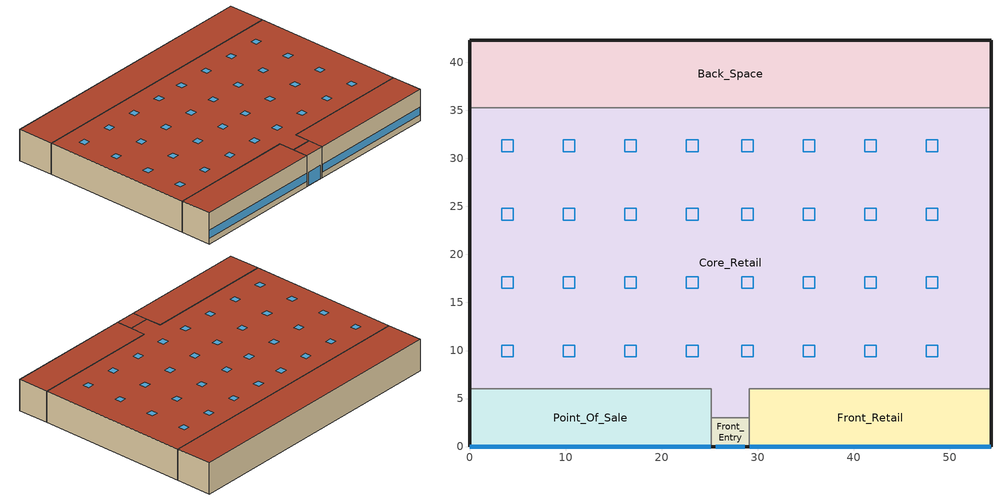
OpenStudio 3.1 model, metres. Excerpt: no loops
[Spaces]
Back_Space
 floor ground (Back_Space_Floor SlabOnOrBelowGradeF073): 54.27,42.27 54.27,35.27 0,35.27 0,42.27 z0
 wall outside (MetalFrameWallU055): 54.27,35.27 54.27,42.27 0,42.27 0,35.27 z0:6.1
 wall to Core_Retail (MetalFrameWallInterior): 0,35.27 54.27,35.27 z0:6.1
 roof outside (FlatNonresWoodFramingAndOtherRoofU034): 54.27,35.27 54.27,42.27 0,42.27 0,35.27 z6.1
Core_Retail
 floor ground (Core_Retail_Floor SlabOnOrBelowGradeF073): 54.27,35.27 54.27,6 29.14,6 29.14,3 25.13,3 25.13,6 0,6 0,35.27 z0
 wall outside (MetalFrameWallU055): 54.27,6 54.27,35.27 / 0,35.27 0,6 z0:6.1
 wall to Front_Retail (MetalFrameWallInterior): 29.14,3 29.14,6 54.27,6 z0:6.1
 wall to Point_Of_Sale (MetalFrameWallInterior): 0,6 25.13,6 25.13,3 z0:6.1
 wall to Front_Entry (WoodFrameIntWallU099): 25.13,3 29.14,3 z0:6.1
 roof outside (FlatNonresWoodFramingAndOtherRoofU034): 29.14,3 29.14,6 54.27,6 54.27,35.27 0,35.27 0,6 25.13,6 25.13,3 z6.1
 skylight (Base_AllCZ_Skylt-Gl-CurbMntU58): 4.57,9.35 4.57,10.57 3.35,10.57 3.35,9.35 z6.1; 10.97,9.35 10.97,10.57 9.75,10.57 9.75,9.35 z6.1; 17.37,9.35 17.37,10.57 16.15,10.57 16.15,9.35 z6.1; 23.78,9.35 23.78,10.57 22.56,10.57 22.56,9.35 z6.1; 29.54,9.35 29.54,10.57 28.32,10.57 28.32,9.35 z6.1; 4.57,16.46 4.57,17.68 3.35,17.68 3.35,16.46 z6.1; 10.97,16.46 10.97,17.68 9.75,17.68 9.75,16.46 z6.1; 17.37,16.46 17.37,17.68 16.15,17.68 16.15,16.46 z6.1; 23.78,16.46 23.78,17.68 22.56,17.68 22.56,16.46 z6.1; 29.54,16.46 29.54,17.68 28.32,17.68 28.32,16.46 z6.1; 4.57,23.58 4.57,24.8 3.35,24.8 3.35,23.58 z6.1; 10.97,23.58 10.97,24.8 9.75,24.8 9.75,23.58 z6.1; 17.37,23.58 17.37,24.8 16.15,24.8 16.15,23.58 z6.1; 23.78,23.58 23.78,24.8 22.56,24.8 22.56,23.58 z6.1; 29.54,23.58 29.54,24.8 28.32,24.8 28.32,23.58 z6.1; 4.57,30.7 4.57,31.92 3.35,31.92 3.35,30.7 z6.1; 10.97,30.7 10.97,31.92 9.75,31.92 9.75,30.7 z6.1; 17.37,30.7 17.37,31.92 16.15,31.92 16.15,30.7 z6.1; 23.78,30.7 23.78,31.92 22.56,31.92 22.56,30.7 z6.1; 29.54,30.7 29.54,31.92 28.32,31.92 28.32,30.7 z6.1; 35.94,23.58 35.94,24.8 34.72,24.8 34.72,23.58 z6.1; 48.75,30.7 48.75,31.92 47.53,31.92 47.53,30.7 z6.1; 48.75,16.46 48.75,17.68 47.53,17.68 47.53,16.46 z6.1; 48.75,9.35 48.75,10.57 47.53,10.57 47.53,9.35 z6.1; 35.94,30.7 35.94,31.92 34.72,31.92 34.72,30.7 z6.1; 35.94,16.46 35.94,17.68 34.72,17.68 34.72,16.46 z6.1; 35.94,9.35 35.94,10.57 34.72,10.57 34.72,9.35 z6.1; 42.34,23.58 42.34,24.8 41.13,24.8 41.13,23.58 z6.1; 42.34,30.7 42.34,31.92 41.13,31.92 41.13,30.7 z6.1; 42.34,16.46 42.34,17.68 41.13,17.68 41.13,16.46 z6.1; 42.34,9.35 42.34,10.57 41.13,10.57 41.13,9.35 z6.1; 48.75,23.58 48.75,24.8 47.53,24.8 47.53,23.58 z6.1
Front_Retail
 floor ground (Front_Retail_Floor SlabOnOrBelowGradeF073): 54.27,6 54.27,0 29.14,0 29.14,6 z0
 wall outside (MetalFrameWallU055): 29.14,0 54.27,0 54.27,6 z0:6.1
 wall to Front_Entry: 29.14,3 29.14,0 z0:6.1
 window (Base_AllCZ_FixedWindowU34): 29.18,0 54.22,0 z1.14:2.66
 roof outside (FlatNonresWoodFramingAndOtherRoofU034): 54.27,0 54.27,6 29.14,6 29.14,0 z6.1
Point_Of_Sale
 floor ground (Point_Of_Sale_Floor SlabOnOrBelowGradeF073): 25.13,6 25.13,0 0,0 0,6 z0
 wall outside (MetalFrameWallU055): 0,6 0,0 25.13,0 z0:6.1
 wall to Front_Entry: 25.13,0 25.13,3 z0:6.1
 window (Base_AllCZ_FixedWindowU34): 0.05,0 25.09,0 z1.14:2.66
 roof outside (FlatNonresWoodFramingAndOtherRoofU034): 25.13,0 25.13,6 0,6 0,0 z6.1
Front_Entry
 floor ground (Front_Entry_Floor SlabOnOrBelowGradeF073): 29.14,3 29.14,0 25.13,0 25.13,3 z0
 wall outside (MetalFrameWallUnconditioned): 25.13,0 29.14,0 z0:6.1
 window (Base_AllCZ_FixedWindowU34): 25.63,0 28.64,0 z0.05:2.66
 roof outside (FlatNonresWoodFramingAndOtherRoofUnconditioned): 29.14,0 29.14,3 25.13,3 25.13,0 z6.1
[Site]
SACRAMENTO EXECUTIVE: Latitude {deg}=38.58; Longitude {deg}=-121.49; Time Zone {hr}=-8; Elevation {m}=4.572
[SizingPeriod:DesignDay] Barometric Pressure {Pa}=101284; Wind Speed {m/s}=2.3; Sky Clearness=0; Rain Indicator=0; Snow Indicator=0; Day of Month=21; Daylight Saving Time Indicator=0; Humidity Indicating Type=Wetbulb; Dry-Bulb Temperature Range Modifier Type=DefaultMultipliers
Name | Maximum Dry-Bulb Temperature {C} | Daily Dry-Bulb Temperature Range {deltaC} | Humidity Indicating Conditions at Maximum Dry-Bulb | Wind Direction {deg} | Month | Day Type | Solar Model Indicator | ASHRAE Taub | ASHRAE Taud
SACRAMENTO EXECUTIVE Ann Htg 99.6% Condns DB | -0.3 | 0 | -0.3 | 330 | 12 | WinterDesignDay | ASHRAEClearSky
SACRAMENTO EXECUTIVE  June .4% Condns DB=>MCWB | 39.4 | 16.5 | 21.6 | 220 | 6 | SummerDesignDay | ASHRAETau | 0.362 | 2.413
SACRAMENTO EXECUTIVE  July .4% Condns DB=>MCWB | 40.1 | 17.7 | 22 | 220 | 7 | SummerDesignDay | ASHRAETau | 0.363 | 2.407
SACRAMENTO EXECUTIVE  August .4% Condns DB=>MCWB | 40.1 | 17.5 | 21.2 | 220 | 8 | SummerDesignDay | ASHRAETau | 0.347 | 2.442
SACRAMENTO EXECUTIVE  September .4% Condns DB=>MCWB | 37.9 | 16.8 | 19.8 | 220 | 9 | SummerDesignDay | ASHRAETau | 0.351 | 2.437
SACRAMENTO EXECUTIVE  October .4% Condns DB=>MCWB | 33.5 | 14.6 | 18.2 | 220 | 10 | SummerDesignDay | ASHRAETau | 0.345 | 2.463
SACRAMENTO EXECUTIVE  November .4% Condns DB=>MCWB | 25.4 | 11.3 | 15.3 | 220 | 11 | SummerDesignDay | ASHRAETau | 0.331 | 2.486
[Site:WaterMainsTemperature]
Calculation Method=Schedule; Temperature Schedule=WaterMainCZ12
[Building]
Retail Standalone: North Axis {deg}=0
[Material]
Name | Roughness | Thickness {m} | Conductivity {W/m-K} | Density {kg/m3} | Specific Heat {J/kg-K} | Thermal Absorptance | Solar Absorptance | Visible Absorptance
Stucco - 7/8 in.; Stucco - 7/8 in. 1 | MediumRough | 0.022352 | 0.700948 | 1855.1 | 837.36 | 0.9 | 0.7 | 0.8
Air - Metal Wall Framing - 16 or 24 in. OC; Air - Metal Wall Framing - 16 or 24 in. OC 1 | Smooth | 0.1397 | 1.22017 | 1.28148 | 1004.832
Gypsum Board - 1/2 in.; Gypsum Board - 1/2 in. 2 | Smooth | 0.0127 | 0.158656 | 640.739 | 1130.436 | 0.9 | 0.7 | 0.8
Gypsum Board - 5/8 in. | MediumRough | 0.016002 | 0.158656 | 640.739 | 1130.436 | 0.9 | 0.7 | 0.8
Metal Standing Seam - 1/16 in.; Metal Standing Seam - 1/16 in. 1 | MediumRough | 0.0015875 | 2.21534 | 7820.53 | 502.416 | 0.75 | 0.37 | 0.75
Compliance Insulation R28.63 | Smooth | 0.116061 | 0.0230188 | 16.0185 | 1130.436 | 0.9 | 0.7 | 0.8
Compliance Insulation R14.60 | Smooth | 0.0591861 | 0.0230188 | 16.0185 | 1130.436
Compliance Insulation R1.41 | Smooth | 0.00571591 | 0.0230188 | 16.0185 | 1130.436
Compliance Insulation R0.02 | Smooth | 8.10768e-05 | 0.0230188 | 16.0185 | 1130.436
Gypsum Board - 1/2 in. 1 | MediumRough | 0.0127 | 0.158656 | 640.739 | 1130.436 | 0.9 | 0.7 | 0.8
[Material:NoMass]
Wood Frame w/ R11.25: Roughness=Smooth; Thermal Resistance {m2-K/W}=1.26865
[Construction]
MetalFrameWallU055: Stucco - 7/8 in., Compliance Insulation R14.60, Compliance Insulation R1.41, Compliance Insulation R0.02, Compliance Insulation R0.02, Air - Metal Wall Framing - 16 or 24 in. OC, Gypsum Board - 1/2 in.
MetalFrameWallUnconditioned: Stucco - 7/8 in. 1
MetalFrameWallInterior: Gypsum Board - 5/8 in., Air - Metal Wall Framing - 16 or 24 in. OC 1, Gypsum Board - 5/8 in.
WoodFrameIntWallU099: Gypsum Board - 1/2 in. 1, Wood Frame w/ R11.25, Gypsum Board - 1/2 in. 2
FlatNonresWoodFramingAndOtherRoofU034: Metal Standing Seam - 1/16 in., Compliance Insulation R28.63
FlatNonresWoodFramingAndOtherRoofUnconditioned: Metal Standing Seam - 1/16 in. 1
Base_AllCZ_Skylt-Gl-CurbMntU58: Base_AllCZ_Skylt-Gl-CurbMntU58 Material
Base_AllCZ_FixedWindowU34: Base_AllCZ_FixedWindowU34 Material
[WindowMaterial:SimpleGlazingSystem]
Name | U-Factor {W/m2-K} | Solar Heat Gain Coefficient | Visible Transmittance
Base_AllCZ_Skylt-Gl-CurbMntU58 Material | 3.29339 | 0.25 | 0.49
Base_AllCZ_FixedWindowU34 Material | 1.93061 | 0.22 | 0.42
[Construction:FfactorGroundFloor] F-Factor {W/m-K}=1.26344
Name | Area {m2} | PerimeterExposed {m}
Back_Space_Floor SlabOnOrBelowGradeF073 | 379.892 | 68.27
Core_Retail_Floor SlabOnOrBelowGradeF073 | 1600.48 | 58.5399
Front_Entry_Floor SlabOnOrBelowGradeF073 | 12 | 4.00001
Front_Retail_Floor SlabOnOrBelowGradeF073 | 150.809 | 31.135
Point_Of_Sale_Floor SlabOnOrBelowGradeF073 | 150.81 | 31.135
[Space] Building Story=Building Story 1
Name | Thermal Zone | Design Specification Outdoor Air Object
Back_Space | Back_Space Thermal Zone | Back_Space Thermal Zone Design Specification Outdoor Air
Core_Retail | Core_Retail Thermal Zone | Core_Retail Thermal Zone Design Specification Outdoor Air
Front_Entry | Front_Entry Thermal Zone | Front_Entry Thermal Zone Design Specification Outdoor Air
Front_Retail | Front_Retail Thermal Zone | Front_Retail Thermal Zone Design Specification Outdoor Air
Point_Of_Sale | Point_Of_Sale Thermal Zone | Point_Of_Sale Thermal Zone Design Specification Outdoor Air
[ThermalZone] Multiplier=1; Use Ideal Air Loads=No
Back_Space Thermal Zone: Thermostat=Back_Space Thermal Zone Thermostat
Core_Retail Thermal Zone: Thermostat=Core_Retail Thermal Zone Thermostat; Primary Daylighting Control=Daylighting Control 1; Fraction of Zone Controlled by Primary Daylighting Control=0.97186
Front_Entry Thermal Zone: 
Front_Retail Thermal Zone: Thermostat=Front_Retail Thermal Zone Thermostat
Point_Of_Sale Thermal Zone: Thermostat=Point_Of_Sale Thermal Zone Thermostat
[Sizing:Zone]
Front_Entry Thermal Zone: Zone Cooling Design Supply Air Temperature Input Method=SupplyAirTemperature; Zone Cooling Design Supply Air Temperature {C}=14; Zone Cooling Design Supply Air Temperature Difference {deltaC}=11.11; Zone Heating Design Supply Air Temperature Input Method=SupplyAirTemperature; Zone Heating Design Supply Air Temperature {C}=40; Zone Heating Design Supply Air Temperature Difference {deltaC}=11.11; Zone Cooling Design Supply Air Humidity Ratio {kg-H2O/kg-air}=0.0085; Zone Heating Design Supply Air Humidity Ratio {kg-H2O/kg-air}=0.008; Zone Heating Sizing Factor=1; Zone Cooling Sizing Factor=1; Cooling Design Air Flow Method=DesignDay; Cooling Minimum Air Flow per Zone Floor Area {m3/s-m2}=0; Cooling Minimum Air Flow {m3/s}=0; Cooling Minimum Air Flow Fraction=0; Heating Design Air Flow Method=DesignDay; Heating Maximum Air Flow per Zone Floor Area {m3/s-m2}=0; Heating Maximum Air Flow {m3/s}=0; Heating Maximum Air Flow Fraction=0; Account for Dedicated Outdoor Air System=No; Dedicated Outdoor Air System Control Strategy=NeutralSupplyAir; Dedicated Outdoor Air Low Setpoint Temperature for Design {C}=autosize; Dedicated Outdoor Air High Setpoint Temperature for Design {C}=autosize
[BuildingStory]
Building Story 1
[People:Definition] Number of People Calculation Method=People/Area; Fraction Radiant=0.3
Name | People per Space Floor Area {person/m2} | Sensible Heat Fraction
Back_Space People Definition | 0.0107639 | 0.366667
Core_Retail People Definition; Front_Retail People Definition; Point_Of_Sale People Definition | 0.0897172 | 0.555556
Front_Entry People Definition | 0.358815 | 0.5
[People] Number of People Schedule=RetailOccupancy; Multiplier=1
Name | People Definition | Space or SpaceType | Activity Level Schedule
Back_Space People | Back_Space People Definition | Back_Space | Back_Space People Activity Level
Core_Retail People | Core_Retail People Definition | Core_Retail | Core_Retail People Activity Level
Front_Entry People | Front_Entry People Definition | Front_Entry | Front_Entry People Activity Level
Front_Retail People | Front_Retail People Definition | Front_Retail | Front_Retail People Activity Level
Point_Of_Sale People | Point_Of_Sale People Definition | Point_Of_Sale | Point_Of_Sale People Activity Level
[SpaceInfiltration:DesignFlowRate] Design Flow Rate Calculation Method=Flow/ExteriorWallArea; Flow per Exterior Surface Area {m3/s-m2}=0.00119482; Constant Term Coefficient=0; Temperature Term Coefficient=0; Velocity Term Coefficient=0.224052; Velocity Squared Term Coefficient=0
Name | Space or SpaceType | Schedule
Back_Space Space Infiltration Design Flow Rate 1 | Back_Space | RetailInfiltration
Core_Retail Space Infiltration Design Flow Rate 1 | Core_Retail | RetailInfiltration
Front_Entry Space Infiltration Design Flow Rate 1 | Front_Entry | On
Front_Retail Space Infiltration Design Flow Rate 1 | Front_Retail | RetailInfiltration
Point_Of_Sale Space Infiltration Design Flow Rate 1 | Point_Of_Sale | RetailInfiltration
[Lights:Definition] Design Level Calculation Method=Watts/Area; Fraction Radiant=0.97; Return Air Fraction=0
Name | Watts per Space Floor Area {W/m2}
Back_Space Regulated Lights Definition | 4.30556
Core_Retail Regulated Lights Definition; Front_Retail Regulated Lights Definition; Point_Of_Sale Regulated Lights Definition | 10.2257
Front_Entry Regulated Lights Definition | 7.53474
[Lights] Schedule=RetailLights; Fraction Replaceable=1
Name | Lights Definition | Space or SpaceType
Back_Space Regulated Lights | Back_Space Regulated Lights Definition | Back_Space
Core_Retail Regulated Lights | Core_Retail Regulated Lights Definition | Core_Retail
Front_Entry Regulated Lights | Front_Entry Regulated Lights Definition | Front_Entry
Front_Retail Regulated Lights | Front_Retail Regulated Lights Definition | Front_Retail
Point_Of_Sale Regulated Lights | Point_Of_Sale Regulated Lights Definition | Point_Of_Sale
[ElectricEquipment:Definition] Design Level Calculation Method=Watts/Area; Fraction Latent=0; Fraction Radiant=0.2; Fraction Lost=0
Name | Watts per Space Floor Area {W/m2}
Back_Space Recepticle Loads Definition | 2.15278
Core_Retail Recepticle Loads Definition; Front_Retail Recepticle Loads Definition; Point_Of_Sale Recepticle Loads Definition | 10.7639
Front_Entry Recepticle Loads Definition | 5.38196
[ElectricEquipment] Schedule=RetailReceptacle
Name | Electric Equipment Definition | Space or SpaceType
Back_Space Recepticle Loads | Back_Space Recepticle Loads Definition | Back_Space
Core_Retail Recepticle Loads | Core_Retail Recepticle Loads Definition | Core_Retail
Front_Entry Recepticle Loads | Front_Entry Recepticle Loads Definition | Front_Entry
Front_Retail Recepticle Loads | Front_Retail Recepticle Loads Definition | Front_Retail
Point_Of_Sale Recepticle Loads | Point_Of_Sale Recepticle Loads Definition | Point_Of_Sale
[AvailabilityManager:NightCycle] Applicability Schedule=Always On Discrete; Control Type=CycleOnControlZone; Thermostat Tolerance {deltaC}=1.11111; Cycling Run Time Control Type=ThermostatWithMinimumRunTime; Cycling Run Time {s}=900
Availability Manager Night Cycle 1; Availability Manager Night Cycle 2; Availability Manager Night Cycle 3; Availability Manager Night Cycle 4
[ThermostatSetpoint:DualSetpoint] Heating Setpoint Temperature Schedule=RetailHtgSetpt; Cooling Setpoint Temperature Schedule=RetailClgSetpt
Back_Space Thermal Zone Thermostat; Core_Retail Thermal Zone Thermostat; Front_Retail Thermal Zone Thermostat; Point_Of_Sale Thermal Zone Thermostat
[DesignSpecification:OutdoorAir] Outdoor Air Method=Maximum; Outdoor Air Flow per Person {m3/s-person}=0
Name | Outdoor Air Flow per Floor Area {m3/s-m2}
Back_Space Thermal Zone Design Specification Outdoor Air | 0.000762
Core_Retail Thermal Zone Design Specification Outdoor Air; Front_Retail Thermal Zone Design Specification Outdoor Air; Point_Of_Sale Thermal Zone Design Specification Outdoor Air | 0.00127
Front_Entry Thermal Zone Design Specification Outdoor Air | 0
[Daylighting:Control]
Daylighting Control 1: Space=Core_Retail; Position X-Coordinate {m}=28.0494; Position Y-Coordinate {m}=17.0744; Position Z-Coordinate {m}=0.762; Illuminance Setpoint {lux}=550; Lighting Control Type=Continuous; Minimum Input Power Fraction for Continuous Dimming Control=0.1; Minimum Light Output Fraction for Continuous Dimming Control=0.1
[Schedule:Day]
WaterMainCZ12Jan: 1, 0, 10.7778, 2, 0, 10.7778, 3, 0, 10.7778, 4, 0, 10.7778, 5, 0, 10.7778, 6, 0, 10.7778, 7, 0, 10.7778, 8, 0, 10.7778, 9, 0, 10.7778, 10, 0, 10.7778, 11, 0, 10.7778, 12, 0, 10.7778, 13, 0, 10.7778, 14, 0, 10.7778, 15, 0, 10.7778, 16, 0, 10.7778, 17, 0, 10.7778, 18, 0, 10.7778, 19, 0, 10.7778, 20, 0, 10.7778, 21, 0, 10.7778, 22, 0, 10.7778, 23, 0, 10.7778, 24, 0, 10.7778
WaterMainCZ12Feb: 1, 0, 10.8333, 2, 0, 10.8333, 3, 0, 10.8333, 4, 0, 10.8333, 5, 0, 10.8333, 6, 0, 10.8333, 7, 0, 10.8333, 8, 0, 10.8333, 9, 0, 10.8333, 10, 0, 10.8333, 11, 0, 10.8333, 12, 0, 10.8333, 13, 0, 10.8333, 14, 0, 10.8333, 15, 0, 10.8333, 16, 0, 10.8333, 17, 0, 10.8333, 18, 0, 10.8333, 19, 0, 10.8333, 20, 0, 10.8333, 21, 0, 10.8333, 22, 0, 10.8333, 23, 0, 10.8333, 24, 0, 10.8333
WaterMainCZ12Mar: 1, 0, 11.5, 2, 0, 11.5, 3, 0, 11.5, 4, 0, 11.5, 5, 0, 11.5, 6, 0, 11.5, 7, 0, 11.5, 8, 0, 11.5, 9, 0, 11.5, 10, 0, 11.5, 11, 0, 11.5, 12, 0, 11.5, 13, 0, 11.5, 14, 0, 11.5, 15, 0, 11.5, 16, 0, 11.5, 17, 0, 11.5, 18, 0, 11.5, 19, 0, 11.5, 20, 0, 11.5, 21, 0, 11.5, 22, 0, 11.5, 23, 0, 11.5, 24, 0, 11.5
WaterMainCZ12Apr: 1, 0, 12.5556, 2, 0, 12.5556, 3, 0, 12.5556, 4, 0, 12.5556, 5, 0, 12.5556, 6, 0, 12.5556, 7, 0, 12.5556, 8, 0, 12.5556, 9, 0, 12.5556, 10, 0, 12.5556, 11, 0, 12.5556, 12, 0, 12.5556, 13, 0, 12.5556, 14, 0, 12.5556, 15, 0, 12.5556, 16, 0, 12.5556, 17, 0, 12.5556, 18, 0, 12.5556, 19, 0, 12.5556, 20, 0, 12.5556, 21, 0, 12.5556, 22, 0, 12.5556, 23, 0, 12.5556, 24, 0, 12.5556
WaterMainCZ12May: 1, 0, 12.6111, 2, 0, 12.6111, 3, 0, 12.6111, 4, 0, 12.6111, 5, 0, 12.6111, 6, 0, 12.6111, 7, 0, 12.6111, 8, 0, 12.6111, 9, 0, 12.6111, 10, 0, 12.6111, 11, 0, 12.6111, 12, 0, 12.6111, 13, 0, 12.6111, 14, 0, 12.6111, 15, 0, 12.6111, 16, 0, 12.6111, 17, 0, 12.6111, 18, 0, 12.6111, 19, 0, 12.6111, 20, 0, 12.6111, 21, 0, 12.6111, 22, 0, 12.6111, 23, 0, 12.6111, 24, 0, 12.6111
WaterMainCZ12Jun: 1, 0, 14.4444, 2, 0, 14.4444, 3, 0, 14.4444, 4, 0, 14.4444, 5, 0, 14.4444, 6, 0, 14.4444, 7, 0, 14.4444, 8, 0, 14.4444, 9, 0, 14.4444, 10, 0, 14.4444, 11, 0, 14.4444, 12, 0, 14.4444, 13, 0, 14.4444, 14, 0, 14.4444, 15, 0, 14.4444, 16, 0, 14.4444, 17, 0, 14.4444, 18, 0, 14.4444, 19, 0, 14.4444, 20, 0, 14.4444, 21, 0, 14.4444, 22, 0, 14.4444, 23, 0, 14.4444, 24, 0, 14.4444
WaterMainCZ12Jul: 1, 0, 15.6667, 2, 0, 15.6667, 3, 0, 15.6667, 4, 0, 15.6667, 5, 0, 15.6667, 6, 0, 15.6667, 7, 0, 15.6667, 8, 0, 15.6667, 9, 0, 15.6667, 10, 0, 15.6667, 11, 0, 15.6667, 12, 0, 15.6667, 13, 0, 15.6667, 14, 0, 15.6667, 15, 0, 15.6667, 16, 0, 15.6667, 17, 0, 15.6667, 18, 0, 15.6667, 19, 0, 15.6667, 20, 0, 15.6667, 21, 0, 15.6667, 22, 0, 15.6667, 23, 0, 15.6667, 24, 0, 15.6667
WaterMainCZ12Aug: 1, 0, 16.2778, 2, 0, 16.2778, 3, 0, 16.2778, 4, 0, 16.2778, 5, 0, 16.2778, 6, 0, 16.2778, 7, 0, 16.2778, 8, 0, 16.2778, 9, 0, 16.2778, 10, 0, 16.2778, 11, 0, 16.2778, 12, 0, 16.2778, 13, 0, 16.2778, 14, 0, 16.2778, 15, 0, 16.2778, 16, 0, 16.2778, 17, 0, 16.2778, 18, 0, 16.2778, 19, 0, 16.2778, 20, 0, 16.2778, 21, 0, 16.2778, 22, 0, 16.2778, 23, 0, 16.2778, 24, 0, 16.2778
WaterMainCZ12Sep: 1, 0, 16, 2, 0, 16, 3, 0, 16, 4, 0, 16, 5, 0, 16, 6, 0, 16, 7, 0, 16, 8, 0, 16, 9, 0, 16, 10, 0, 16, 11, 0, 16, 12, 0, 16, 13, 0, 16, 14, 0, 16, 15, 0, 16, 16, 0, 16, 17, 0, 16, 18, 0, 16, 19, 0, 16, 20, 0, 16, 21, 0, 16, 22, 0, 16, 23, 0, 16, 24, 0, 16
WaterMainCZ12Oct: 1, 0, 15.7778, 2, 0, 15.7778, 3, 0, 15.7778, 4, 0, 15.7778, 5, 0, 15.7778, 6, 0, 15.7778, 7, 0, 15.7778, 8, 0, 15.7778, 9, 0, 15.7778, 10, 0, 15.7778, 11, 0, 15.7778, 12, 0, 15.7778, 13, 0, 15.7778, 14, 0, 15.7778, 15, 0, 15.7778, 16, 0, 15.7778, 17, 0, 15.7778, 18, 0, 15.7778, 19, 0, 15.7778, 20, 0, 15.7778, 21, 0, 15.7778, 22, 0, 15.7778, 23, 0, 15.7778, 24, 0, 15.7778
WaterMainCZ12Nov: 1, 0, 14, 2, 0, 14, 3, 0, 14, 4, 0, 14, 5, 0, 14, 6, 0, 14, 7, 0, 14, 8, 0, 14, 9, 0, 14, 10, 0, 14, 11, 0, 14, 12, 0, 14, 13, 0, 14, 14, 0, 14, 15, 0, 14, 16, 0, 14, 17, 0, 14, 18, 0, 14, 19, 0, 14, 20, 0, 14, 21, 0, 14, 22, 0, 14, 23, 0, 14, 24, 0, 14
WaterMainCZ12Dec: 1, 0, 11.7222, 2, 0, 11.7222, 3, 0, 11.7222, 4, 0, 11.7222, 5, 0, 11.7222, 6, 0, 11.7222, 7, 0, 11.7222, 8, 0, 11.7222, 9, 0, 11.7222, 10, 0, 11.7222, 11, 0, 11.7222, 12, 0, 11.7222, 13, 0, 11.7222, 14, 0, 11.7222, 15, 0, 11.7222, 16, 0, 11.7222, 17, 0, 11.7222, 18, 0, 11.7222, 19, 0, 11.7222, 20, 0, 11.7222, 21, 0, 11.7222, 22, 0, 11.7222, 23, 0, 11.7222, 24, 0, 11.7222
RetailOccupancySun: 1, 0, 0, 2, 0, 0, 3, 0, 0, 4, 0, 0, 5, 0, 0, 6, 0, 0, 7, 0, 0, 8, 0, 0, 9, 0, 0, 10, 0, 0.1, 11, 0, 0.2, 12, 0, 0.2, 13, 0, 0.4, 14, 0, 0.4, 15, 0, 0.4, 16, 0, 0.4, 17, 0, 0.4, 18, 0, 0.2, 19, 0, 0.1, 20, 0, 0, 21, 0, 0, 22, 0, 0, 23, 0, 0, 24, 0, 0
RetailOccupancyWD: 1, 0, 0, 2, 0, 0, 3, 0, 0, 4, 0, 0, 5, 0, 0, 6, 0, 0, 7, 0, 0, 8, 0, 0.1, 9, 0, 0.2, 10, 0, 0.5, 11, 0, 0.5, 12, 0, 0.7, 13, 0, 0.7, 14, 0, 0.7, 15, 0, 0.7, 16, 0, 0.8, 17, 0, 0.7, 18, 0, 0.5, 19, 0, 0.5, 20, 0, 0.3, 21, 0, 0.3, 22, 0, 0, 23, 0, 0, 24, 0, 0
RetailOccupancySat: 1, 0, 0, 2, 0, 0, 3, 0, 0, 4, 0, 0, 5, 0, 0, 6, 0, 0, 7, 0, 0, 8, 0, 0.1, 9, 0, 0.2, 10, 0, 0.5, 11, 0, 0.6, 12, 0, 0.8, 13, 0, 0.8, 14, 0, 0.8, 15, 0, 0.8, 16, 0, 0.8, 17, 0, 0.8, 18, 0, 0.6, 19, 0, 0.2, 20, 0, 0.2, 21, 0, 0.2, 22, 0, 0.1, 23, 0, 0, 24, 0, 0
OnDay: 1, 0, 1, 2, 0, 1, 3, 0, 1, 4, 0, 1, 5, 0, 1, 6, 0, 1, 7, 0, 1, 8, 0, 1, 9, 0, 1, 10, 0, 1, 11, 0, 1, 12, 0, 1, 13, 0, 1, 14, 0, 1, 15, 0, 1, 16, 0, 1, 17, 0, 1, 18, 0, 1, 19, 0, 1, 20, 0, 1, 21, 0, 1, 22, 0, 1, 23, 0, 1, 24, 0, 1
OffDay: 1, 0, 0, 2, 0, 0, 3, 0, 0, 4, 0, 0, 5, 0, 0, 6, 0, 0, 7, 0, 0, 8, 0, 0, 9, 0, 0, 10, 0, 0, 11, 0, 0, 12, 0, 0, 13, 0, 0, 14, 0, 0, 15, 0, 0, 16, 0, 0, 17, 0, 0, 18, 0, 0, 19, 0, 0, 20, 0, 0, 21, 0, 0, 22, 0, 0, 23, 0, 0, 24, 0, 0
RetailReceptacleSun: 1, 0, 0.05, 2, 0, 0.05, 3, 0, 0.05, 4, 0, 0.05, 5, 0, 0.05, 6, 0, 0.05, 7, 0, 0.05, 8, 0, 0.05, 9, 0, 0.1, 10, 0, 0.1, 11, 0, 0.4, 12, 0, 0.4, 13, 0, 0.6, 14, 0, 0.6, 15, 0, 0.6, 16, 0, 0.6, 17, 0, 0.6, 18, 0, 0.4, 19, 0, 0.2, 20, 0, 0.05, 21, 0, 0.05, 22, 0, 0.05, 23, 0, 0.05, 24, 0, 0.05
RetailReceptacleWD: 1, 0, 0.05, 2, 0, 0.05, 3, 0, 0.05, 4, 0, 0.05, 5, 0, 0.05, 6, 0, 0.05, 7, 0, 0.05, 8, 0, 0.2, 9, 0, 0.5, 10, 0, 0.9, 11, 0, 0.9, 12, 0, 0.9, 13, 0, 0.9, 14, 0, 0.9, 15, 0, 0.9, 16, 0, 0.9, 17, 0, 0.9, 18, 0, 0.9, 19, 0, 0.6, 20, 0, 0.6, 21, 0, 0.5, 22, 0, 0.2, 23, 0, 0.05, 24, 0, 0.05
RetailReceptacleSat: 1, 0, 0.05, 2, 0, 0.05, 3, 0, 0.05, 4, 0, 0.05, 5, 0, 0.05, 6, 0, 0.05, 7, 0, 0.05, 8, 0, 0.1, 9, 0, 0.3, 10, 0, 0.6, 11, 0, 0.9, 12, 0, 0.9, 13, 0, 0.9, 14, 0, 0.9, 15, 0, 0.9, 16, 0, 0.9, 17, 0, 0.9, 18, 0, 0.9, 19, 0, 0.5, 20, 0, 0.3, 21, 0, 0.3, 22, 0, 0.1, 23, 0, 0.05, 24, 0, 0.05
RetailInfiltrationSun: 1, 0, 1, 2, 0, 1, 3, 0, 1, 4, 0, 1, 5, 0, 1, 6, 0, 1, 7, 0, 1, 8, 0, 1, 9, 0, 0.25, 10, 0, 0.25, 11, 0, 0.25, 12, 0, 0.25, 13, 0, 0.25, 14, 0, 0.25, 15, 0, 0.25, 16, 0, 0.25, 17, 0, 0.25, 18, 0, 0.25, 19, 0, 0.25, 20, 0, 1, 21, 0, 1, 22, 0, 1, 23, 0, 1, 24, 0, 1
RetailInfiltrationWD: 1, 0, 1, 2, 0, 1, 3, 0, 1, 4, 0, 1, 5, 0, 1, 6, 0, 1, 7, 0, 0.25, 8, 0, 0.25, 9, 0, 0.25, 10, 0, 0.25, 11, 0, 0.25, 12, 0, 0.25, 13, 0, 0.25, 14, 0, 0.25, 15, 0, 0.25, 16, 0, 0.25, 17, 0, 0.25, 18, 0, 0.25, 19, 0, 0.25, 20, 0, 0.25, 21, 0, 0.25, 22, 0, 1, 23, 0, 1, 24, 0, 1
RetailInfiltrationSat: 1, 0, 1, 2, 0, 1, 3, 0, 1, 4, 0, 1, 5, 0, 1, 6, 0, 1, 7, 0, 0.25, 8, 0, 0.25, 9, 0, 0.25, 10, 0, 0.25, 11, 0, 0.25, 12, 0, 0.25, 13, 0, 0.25, 14, 0, 0.25, 15, 0, 0.25, 16, 0, 0.25, 17, 0, 0.25, 18, 0, 0.25, 19, 0, 0.25, 20, 0, 0.25, 21, 0, 0.25, 22, 0, 0.25, 23, 0, 1, 24, 0, 1
RetailLightsSun: 1, 0, 0.05, 2, 0, 0.05, 3, 0, 0.05, 4, 0, 0.05, 5, 0, 0.05, 6, 0, 0.05, 7, 0, 0.05, 8, 0, 0.05, 9, 0, 0.1, 10, 0, 0.1, 11, 0, 0.4, 12, 0, 0.4, 13, 0, 0.55, 14, 0, 0.55, 15, 0, 0.55, 16, 0, 0.55, 17, 0, 0.55, 18, 0, 0.4, 19, 0, 0.2, 20, 0, 0.05, 21, 0, 0.05, 22, 0, 0.05, 23, 0, 0.05, 24, 0, 0.05
RetailLightsWD: 1, 0, 0.05, 2, 0, 0.05, 3, 0, 0.05, 4, 0, 0.05, 5, 0, 0.05, 6, 0, 0.05, 7, 0, 0.05, 8, 0, 0.2, 9, 0, 0.5, 10, 0, 0.85, 11, 0, 0.85, 12, 0, 0.85, 13, 0, 0.85, 14, 0, 0.85, 15, 0, 0.85, 16, 0, 0.85, 17, 0, 0.85, 18, 0, 0.85, 19, 0, 0.55, 20, 0, 0.55, 21, 0, 0.5, 22, 0, 0.2, 23, 0, 0.05, 24, 0, 0.05
RetailLightsSat: 1, 0, 0.05, 2, 0, 0.05, 3, 0, 0.05, 4, 0, 0.05, 5, 0, 0.05, 6, 0, 0.05, 7, 0, 0.05, 8, 0, 0.1, 9, 0, 0.3, 10, 0, 0.55, 11, 0, 0.85, 12, 0, 0.85, 13, 0, 0.85, 14, 0, 0.85, 15, 0, 0.85, 16, 0, 0.85, 17, 0, 0.85, 18, 0, 0.85, 19, 0, 0.5, 20, 0, 0.3, 21, 0, 0.3, 22, 0, 0.1, 23, 0, 0.05, 24, 0, 0.05
RetailClgSetptSun: 1, 0, 29.4444, 2, 0, 29.4444, 3, 0, 29.4444, 4, 0, 29.4444, 5, 0, 29.4444, 6, 0, 29.4444, 7, 0, 29.4444, 8, 0, 29.4444, 9, 0, 23.8889, 10, 0, 23.8889, 11, 0, 23.8889, 12, 0, 23.8889, 13, 0, 23.8889, 14, 0, 23.8889, 15, 0, 23.8889, 16, 0, 23.8889, 17, 0, 23.8889, 18, 0, 23.8889, 19, 0, 23.8889, 20, 0, 29.4444, 21, 0, 29.4444, 22, 0, 29.4444, 23, 0, 29.4444, 24, 0, 29.4444
RetailClgSetptWD: 1, 0, 29.4444, 2, 0, 29.4444, 3, 0, 29.4444, 4, 0, 29.4444, 5, 0, 29.4444, 6, 0, 29.4444, 7, 0, 23.8889, 8, 0, 23.8889, 9, 0, 23.8889, 10, 0, 23.8889, 11, 0, 23.8889, 12, 0, 23.8889, 13, 0, 23.8889, 14, 0, 23.8889, 15, 0, 23.8889, 16, 0, 23.8889, 17, 0, 23.8889, 18, 0, 23.8889, 19, 0, 23.8889, 20, 0, 23.8889, 21, 0, 23.8889, 22, 0, 29.4444, 23, 0, 29.4444, 24, 0, 29.4444
RetailClgSetptSat: 1, 0, 29.4444, 2, 0, 29.4444, 3, 0, 29.4444, 4, 0, 29.4444, 5, 0, 29.4444, 6, 0, 29.4444, 7, 0, 23.8889, 8, 0, 23.8889, 9, 0, 23.8889, 10, 0, 23.8889, 11, 0, 23.8889, 12, 0, 23.8889, 13, 0, 23.8889, 14, 0, 23.8889, 15, 0, 23.8889, 16, 0, 23.8889, 17, 0, 23.8889, 18, 0, 23.8889, 19, 0, 23.8889, 20, 0, 23.8889, 21, 0, 23.8889, 22, 0, 23.8889, 23, 0, 29.4444, 24, 0, 29.4444
RetailHtgSetptSun: 1, 0, 15.5556, 2, 0, 15.5556, 3, 0, 15.5556, 4, 0, 15.5556, 5, 0, 15.5556, 6, 0, 15.5556, 7, 0, 15.5556, 8, 0, 15.5556, 9, 0, 21.1111, 10, 0, 21.1111, 11, 0, 21.1111, 12, 0, 21.1111, 13, 0, 21.1111, 14, 0, 21.1111, 15, 0, 21.1111, 16, 0, 21.1111, 17, 0, 21.1111, 18, 0, 21.1111, 19, 0, 21.1111, 20, 0, 15.5556, 21, 0, 15.5556, 22, 0, 15.5556, 23, 0, 15.5556, 24, 0, 15.5556
RetailHtgSetptWD: 1, 0, 15.5556, 2, 0, 15.5556, 3, 0, 15.5556, 4, 0, 15.5556, 5, 0, 15.5556, 6, 0, 15.5556, 7, 0, 21.1111, 8, 0, 21.1111, 9, 0, 21.1111, 10, 0, 21.1111, 11, 0, 21.1111, 12, 0, 21.1111, 13, 0, 21.1111, 14, 0, 21.1111, 15, 0, 21.1111, 16, 0, 21.1111, 17, 0, 21.1111, 18, 0, 21.1111, 19, 0, 21.1111, 20, 0, 21.1111, 21, 0, 21.1111, 22, 0, 15.5556, 23, 0, 15.5556, 24, 0, 15.5556
RetailHtgSetptSat: 1, 0, 15.5556, 2, 0, 15.5556, 3, 0, 15.5556, 4, 0, 15.5556, 5, 0, 15.5556, 6, 0, 15.5556, 7, 0, 21.1111, 8, 0, 21.1111, 9, 0, 21.1111, 10, 0, 21.1111, 11, 0, 21.1111, 12, 0, 21.1111, 13, 0, 21.1111, 14, 0, 21.1111, 15, 0, 21.1111, 16, 0, 21.1111, 17, 0, 21.1111, 18, 0, 21.1111, 19, 0, 21.1111, 20, 0, 21.1111, 21, 0, 21.1111, 22, 0, 21.1111, 23, 0, 15.5556, 24, 0, 15.5556
Schedule:Day #1: 24, 0, 219.803
Schedule:Day #8; Schedule:Day #12; Schedule:Day #14: 24, 0, 131.882
Schedule:Day #10: 24, 0, 146.536
[Schedule:Week]
WaterMainCZ12JanWk: WaterMainCZ12Jan, WaterMainCZ12Jan, WaterMainCZ12Jan, WaterMainCZ12Jan, WaterMainCZ12Jan, WaterMainCZ12Jan, WaterMainCZ12Jan, WaterMainCZ12Jan, WaterMainCZ12Jan, WaterMainCZ12Jan, WaterMainCZ12Jan, WaterMainCZ12Jan
WaterMainCZ12FebWk: WaterMainCZ12Feb, WaterMainCZ12Feb, WaterMainCZ12Feb, WaterMainCZ12Feb, WaterMainCZ12Feb, WaterMainCZ12Feb, WaterMainCZ12Feb, WaterMainCZ12Feb, WaterMainCZ12Feb, WaterMainCZ12Feb, WaterMainCZ12Feb, WaterMainCZ12Feb
WaterMainCZ12MarWk: WaterMainCZ12Mar, WaterMainCZ12Mar, WaterMainCZ12Mar, WaterMainCZ12Mar, WaterMainCZ12Mar, WaterMainCZ12Mar, WaterMainCZ12Mar, WaterMainCZ12Mar, WaterMainCZ12Mar, WaterMainCZ12Mar, WaterMainCZ12Mar, WaterMainCZ12Mar
WaterMainCZ12AprWk: WaterMainCZ12Apr, WaterMainCZ12Apr, WaterMainCZ12Apr, WaterMainCZ12Apr, WaterMainCZ12Apr, WaterMainCZ12Apr, WaterMainCZ12Apr, WaterMainCZ12Apr, WaterMainCZ12Apr, WaterMainCZ12Apr, WaterMainCZ12Apr, WaterMainCZ12Apr
WaterMainCZ12MayWk: WaterMainCZ12May, WaterMainCZ12May, WaterMainCZ12May, WaterMainCZ12May, WaterMainCZ12May, WaterMainCZ12May, WaterMainCZ12May, WaterMainCZ12May, WaterMainCZ12May, WaterMainCZ12May, WaterMainCZ12May, WaterMainCZ12May
WaterMainCZ12JunWk: WaterMainCZ12Jun, WaterMainCZ12Jun, WaterMainCZ12Jun, WaterMainCZ12Jun, WaterMainCZ12Jun, WaterMainCZ12Jun, WaterMainCZ12Jun, WaterMainCZ12Jun, WaterMainCZ12Jun, WaterMainCZ12Jun, WaterMainCZ12Jun, WaterMainCZ12Jun
WaterMainCZ12JulWk: WaterMainCZ12Jul, WaterMainCZ12Jul, WaterMainCZ12Jul, WaterMainCZ12Jul, WaterMainCZ12Jul, WaterMainCZ12Jul, WaterMainCZ12Jul, WaterMainCZ12Jul, WaterMainCZ12Jul, WaterMainCZ12Jul, WaterMainCZ12Jul, WaterMainCZ12Jul
WaterMainCZ12AugWk: WaterMainCZ12Aug, WaterMainCZ12Aug, WaterMainCZ12Aug, WaterMainCZ12Aug, WaterMainCZ12Aug, WaterMainCZ12Aug, WaterMainCZ12Aug, WaterMainCZ12Aug, WaterMainCZ12Aug, WaterMainCZ12Aug, WaterMainCZ12Aug, WaterMainCZ12Aug
WaterMainCZ12SepWk: WaterMainCZ12Sep, WaterMainCZ12Sep, WaterMainCZ12Sep, WaterMainCZ12Sep, WaterMainCZ12Sep, WaterMainCZ12Sep, WaterMainCZ12Sep, WaterMainCZ12Sep, WaterMainCZ12Sep, WaterMainCZ12Sep, WaterMainCZ12Sep, WaterMainCZ12Sep
WaterMainCZ12OctWk: WaterMainCZ12Oct, WaterMainCZ12Oct, WaterMainCZ12Oct, WaterMainCZ12Oct, WaterMainCZ12Oct, WaterMainCZ12Oct, WaterMainCZ12Oct, WaterMainCZ12Oct, WaterMainCZ12Oct, WaterMainCZ12Oct, WaterMainCZ12Oct, WaterMainCZ12Oct
WaterMainCZ12NovWk: WaterMainCZ12Nov, WaterMainCZ12Nov, WaterMainCZ12Nov, WaterMainCZ12Nov, WaterMainCZ12Nov, WaterMainCZ12Nov, WaterMainCZ12Nov, WaterMainCZ12Nov, WaterMainCZ12Nov, WaterMainCZ12Nov, WaterMainCZ12Nov, WaterMainCZ12Nov
WaterMainCZ12DecWk: WaterMainCZ12Dec, WaterMainCZ12Dec, WaterMainCZ12Dec, WaterMainCZ12Dec, WaterMainCZ12Dec, WaterMainCZ12Dec, WaterMainCZ12Dec, WaterMainCZ12Dec, WaterMainCZ12Dec, WaterMainCZ12Dec, WaterMainCZ12Dec, WaterMainCZ12Dec
RetailOccupancyWk: RetailOccupancySun, RetailOccupancyWD, RetailOccupancyWD, RetailOccupancyWD, RetailOccupancyWD, RetailOccupancyWD, RetailOccupancySat, RetailOccupancySun, OnDay, OffDay, RetailOccupancySun, RetailOccupancySun
RetailReceptacleWk: RetailReceptacleSun, RetailReceptacleWD, RetailReceptacleWD, RetailReceptacleWD, RetailReceptacleWD, RetailReceptacleWD, RetailReceptacleSat, RetailReceptacleSun, OnDay, OffDay, RetailReceptacleSun, RetailReceptacleSun
RetailInfiltrationWk: RetailInfiltrationSun, RetailInfiltrationWD, RetailInfiltrationWD, RetailInfiltrationWD, RetailInfiltrationWD, RetailInfiltrationWD, RetailInfiltrationSat, RetailInfiltrationSun, RetailInfiltrationWD, RetailInfiltrationWD, RetailInfiltrationSun, RetailInfiltrationSun
OnWk: OnDay, OnDay, OnDay, OnDay, OnDay, OnDay, OnDay, OnDay, OnDay, OnDay, OnDay, OnDay
RetailLightsWk: RetailLightsSun, RetailLightsWD, RetailLightsWD, RetailLightsWD, RetailLightsWD, RetailLightsWD, RetailLightsSat, RetailLightsSun, OnDay, OffDay, RetailLightsSun, RetailLightsSun
RetailClgSetptWk: RetailClgSetptSun, RetailClgSetptWD, RetailClgSetptWD, RetailClgSetptWD, RetailClgSetptWD, RetailClgSetptWD, RetailClgSetptSat, RetailClgSetptSun, RetailClgSetptWD, RetailClgSetptWD, RetailClgSetptSun, RetailClgSetptSun
RetailHtgSetptWk: RetailHtgSetptSun, RetailHtgSetptWD, RetailHtgSetptWD, RetailHtgSetptWD, RetailHtgSetptWD, RetailHtgSetptWD, RetailHtgSetptSat, RetailHtgSetptSun, RetailHtgSetptWD, RetailHtgSetptWD, RetailHtgSetptSun, RetailHtgSetptSun
[Schedule:Year]
WaterMainCZ12: 1, 31, WaterMainCZ12JanWk, 2, 28, WaterMainCZ12FebWk, 3, 31, WaterMainCZ12MarWk, 4, 30, WaterMainCZ12AprWk, 5, 31, WaterMainCZ12MayWk, 6, 30, WaterMainCZ12JunWk, 7, 31, WaterMainCZ12JulWk, 8, 31, WaterMainCZ12AugWk, 9, 30, WaterMainCZ12SepWk, 10, 31, WaterMainCZ12OctWk, 11, 30, WaterMainCZ12NovWk, 12, 31, WaterMainCZ12DecWk
RetailOccupancy: 12, 31, RetailOccupancyWk
RetailReceptacle: 12, 31, RetailReceptacleWk
RetailInfiltration: 12, 31, RetailInfiltrationWk
On: 12, 31, OnWk
RetailLights: 12, 31, RetailLightsWk
RetailClgSetpt: 12, 31, RetailClgSetptWk
RetailHtgSetpt: 12, 31, RetailHtgSetptWk
[Schedule:Ruleset]
Name | Default Day Schedule
Back_Space People Activity Level | Schedule:Day #1
Core_Retail People Activity Level | Schedule:Day #8
Front_Entry People Activity Level | Schedule:Day #10
Front_Retail People Activity Level | Schedule:Day #12
Point_Of_Sale People Activity Level | Schedule:Day #14
[Schedule:Constant]
Always On Discrete: Value=1
